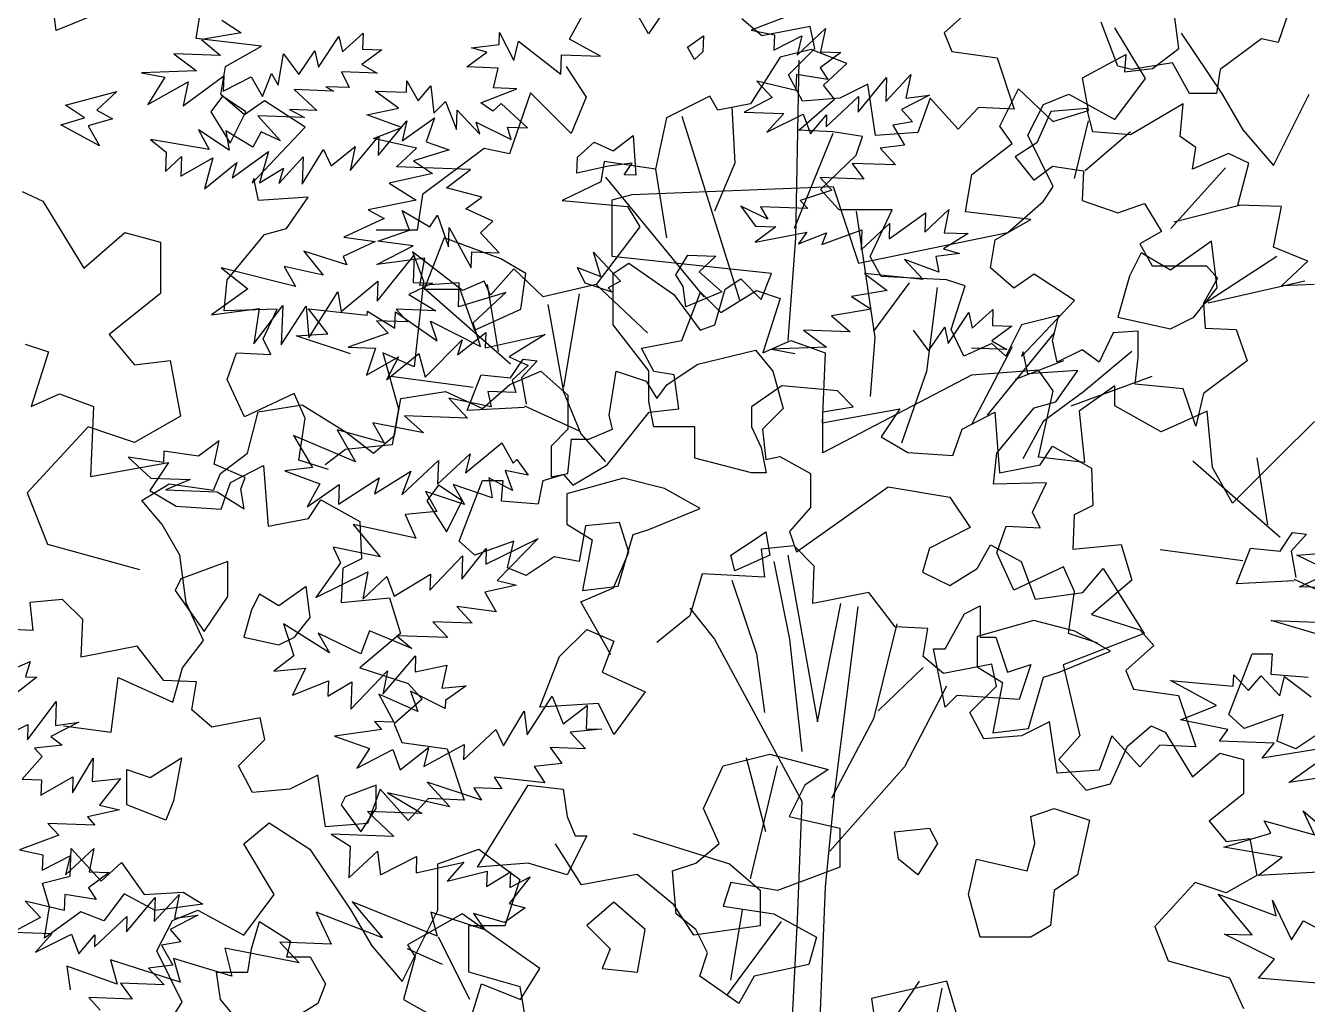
# Model space of a CAD drawing. Header units: inches. Extents: x 11.9 to 85.3, y 21.1 to 37.4.
# Drawn here: x 38.957 to 39.3467, y 22.197 to 22.4947 of the extents above; entities that cross this region are included whole.
import ezdxf

# ---------------------------------------------------------------- set-up
doc = ezdxf.new("R2010")
doc.units = ezdxf.units.IN
doc.header["$MEASUREMENT"] = 0
doc.layers.add('CAY', color=94, linetype='Continuous')
doc.layers.add('CAY-3', color=61, linetype='Continuous')

# ---------------------------------------------------------------- blocks, each defined once
blk = doc.blocks.new('A$C76451831')
at = {"layer": 'CAY'}
for p, q in [((4595.3, 1508.7), (4606.91, 1529.6)), ((4744.95, 1524.78), (4718.32, 1514.83)), ((4547.59, 1504.92), (4547.88, 1513.07)), ((4547.88, 1513.07), (4557.64, 1494.15)), ((4718.32, 1514.83), (4734.07, 1511.56)), ((4734.07, 1511.56), (4733.7, 1501.15)), ((4733.7, 1501.15), (4752.62, 1510.91)), ((4749.45, 1497.88), (4768.66, 1515.79)), ((4752.62, 1510.91), (4749.45, 1497.88)), ((4768.66, 1515.79), (4765.39, 1500.04)), ((4528.94, 1502.86), (4547.59, 1504.92)), ((4539.26, 1499.78), (4528.94, 1502.86)), ((4557.64, 1494.15), (4560.81, 1507.18)), ((4560.81, 1507.18), (4589.49, 1484.87)), ((4616.2, 1497.09), (4595.3, 1508.7)), ((4525.77, 1489.82), (4539.26, 1499.78)), ((4589.49, 1484.87), (4589.95, 1498.01)), ((4589.95, 1498.01), (4616.2, 1497.09)), ((4778.96, 1499.57), (4765.01, 1489.17)), ((4765.39, 1500.04), (4778.96, 1499.57)), ((4547.04, 1489.08), (4525.77, 1489.82)), ((4543.85, 1475.59), (4547.04, 1489.08)), ((4748.99, 1484.74), (4748.61, 1473.88)), ((4770.17, 1481.29), (4748.99, 1484.74)), ((4765.01, 1489.17), (4770.17, 1481.29)), ((4809.52, 1466.31), (4826.48, 1484.76)), ((4826.48, 1484.76), (4823.2, 1468.55)), ((4484.84, 1472.66), (4485.11, 1480.36)), ((4485.11, 1480.36), (4492.79, 1466.94)), ((4492.79, 1466.94), (4501.3, 1477.07)), ((4501.3, 1477.07), (4503.37, 1458.42)), ((4722.1, 1480.24), (4732.58, 1469)), ((4748.61, 1473.88), (4722.1, 1480.24)), ((4790.7, 1459.26), (4810.09, 1482.61)), ((4810.09, 1482.61), (4809.52, 1466.31)), ((4463.57, 1473.41), (4484.84, 1472.66)), ((4479.48, 1461.97), (4463.57, 1473.41)), ((4535.34, 1465.46), (4559.69, 1475.04)), ((4559.69, 1475.04), (4543.85, 1475.59)), ((4732.58, 1469), (4713.66, 1459.23)), ((4769.05, 1449.14), (4791.06, 1469.68)), ((4791.06, 1469.68), (4790.7, 1459.26)), ((4839.13, 1470.72), (4820.21, 1460.95)), ((4823.2, 1468.55), (4839.13, 1470.72)), ((4458.02, 1457.28), (4479.48, 1461.97)), ((4503.37, 1458.42), (4511.35, 1466.3)), ((4511.35, 1466.3), (4518.85, 1447.45)), ((4518.85, 1447.45), (4519.31, 1460.58)), ((4519.31, 1460.58), (4534.6, 1444.18)), ((4543.3, 1459.74), (4535.34, 1465.46)), ((4548.92, 1464.98), (4543.3, 1459.74)), ((4566.92, 1448.49), (4548.92, 1464.98)), ((4713.66, 1459.23), (4740.37, 1458.3)), ((4820.21, 1460.95), (4827.62, 1452.53)), ((4481.74, 1448.74), (4458.02, 1457.28)), ((4534.6, 1444.18), (4532.16, 1452.42)), ((4532.16, 1452.42), (4555.77, 1440.72)), ((4740.37, 1458.3), (4729.04, 1445.55)), ((4729.04, 1445.55), (4753.49, 1457.84)), ((4753.49, 1457.84), (4758.46, 1444.52)), ((4758.46, 1444.52), (4769.33, 1457.29)), ((4769.33, 1457.29), (4769.05, 1449.14)), ((4827.62, 1452.53), (4814.4, 1450.27)), ((4814.4, 1450.27), (4822.09, 1436.86)), ((4462.44, 1441.26), (4481.74, 1448.74)), ((4491.67, 1434.8), (4462.44, 1441.26)), ((4555.77, 1440.72), (4553.34, 1448.96)), ((4553.34, 1448.96), (4566.92, 1448.49)), ((4478.09, 1422.12), (4491.67, 1434.8)), ((4822.09, 1436.86), (4805.7, 1434.71)), ((4805.7, 1434.71), (4816.18, 1423.46)), ((4786.77, 1424.49), (4794.55, 1413.79)), ((4816.18, 1423.46), (4786.77, 1424.49)), ((4528.33, 1420.37), (4478.09, 1422.12)), ((4512.03, 1407.79), (4528.33, 1420.37)), ((4535.82, 1401.52), (4512.03, 1407.79)), ((4794.55, 1413.79), (4765.13, 1414.82)), ((4765.13, 1414.82), (4772.99, 1406.39)), ((4224.51, 1405.33), (4238.66, 1398.84)), ((4238.66, 1398.84), (4266.37, 1353.42)), ((4525.13, 1393.74), (4535.82, 1401.52)), ((4772.99, 1406.39), (4751.45, 1399.43)), ((4751.45, 1399.43), (4756.69, 1393.81)), ((4487.01, 1379.2), (4482.04, 1392.52)), ((4482.04, 1392.52), (4500.68, 1381.44)), ((4500.68, 1381.44), (4505.95, 1389.42)), ((4505.95, 1389.42), (4513.35, 1367.85)), ((4543.42, 1385.39), (4525.13, 1393.74)), ((4711.43, 1395.39), (4721.38, 1381.9)), ((4729.7, 1386.59), (4711.43, 1395.39)), ((4724.56, 1394.93), (4729.7, 1386.59)), ((4756.69, 1393.81), (4724.56, 1394.93)), ((4811.71, 1373.3), (4836.35, 1391.03)), ((4835.89, 1377.9), (4852.29, 1393.19)), ((4836.35, 1391.03), (4835.89, 1377.9)), ((4852.29, 1393.19), (4849.02, 1377.44)), ((4513.35, 1367.85), (4513.81, 1380.98)), ((4513.81, 1380.98), (4528.72, 1353.72)), ((4534.99, 1377.52), (4543.42, 1385.39)), ((4734.96, 1381.42), (4721, 1371.03)), ((4721.38, 1381.9), (4734.96, 1381.42)), ((4792.87, 1365.8), (4812.08, 1383.71)), ((4812.08, 1383.71), (4811.71, 1373.3)), ((4266.37, 1353.42), (4294.09, 1377.61)), ((4294.09, 1377.61), (4318.26, 1371.12)), ((4465.45, 1371.79), (4487.01, 1379.2)), ((4489.36, 1368.69), (4465.45, 1371.79)), ((4547.65, 1363.94), (4534.99, 1377.52)), ((4721, 1371.03), (4756.14, 1377.96)), ((4756.14, 1377.96), (4750.42, 1370)), ((4750.42, 1370), (4769.26, 1377.5)), ((4766.26, 1369.45), (4793.35, 1379.38)), ((4769.26, 1377.5), (4766.26, 1369.45)), ((4793.35, 1379.38), (4792.87, 1365.8)), ((4865.31, 1376.87), (4848.64, 1366.57)), ((4849.02, 1377.44), (4865.31, 1376.87)), ((4318.26, 1371.12), (4318.26, 1336.32)), ((4464.9, 1355.94), (4489.36, 1368.69)), ((4528.72, 1353.72), (4529.1, 1364.58)), ((4529.1, 1364.58), (4547.65, 1363.94)), ((4859.4, 1363.48), (4843.47, 1361.31)), ((4848.64, 1366.57), (4859.4, 1363.48)), ((4497.23, 1360.26), (4464.9, 1355.94)), ((4493.86, 1341.79), (4497.23, 1360.26)), ((4822.1, 1359.34), (4834.77, 1345.75)), ((4845.37, 1350.82), (4822.1, 1359.34)), ((4843.47, 1361.31), (4845.37, 1350.82)), ((4834.77, 1345.75), (4795.03, 1349.86)), ((4795.03, 1349.86), (4810.5, 1338.44)), ((4520.66, 1343.57), (4493.86, 1341.79)), ((4520.09, 1327.27), (4520.66, 1343.57)), ((4552.15, 1337.03), (4520.09, 1327.27)), ((4530.14, 1316.49), (4552.15, 1337.03)), ((4810.5, 1338.44), (4786.33, 1334.29)), ((4318.26, 1336.32), (4283.47, 1308.59)), ((4786.33, 1334.29), (4799.63, 1325.67)), ((4431.54, 1309.06), (4418.53, 1325.83)), ((4418.53, 1325.83), (4458.27, 1321.72)), ((4458.27, 1321.72), (4458.36, 1324.44)), ((4458.36, 1324.44), (4476.99, 1312.91)), ((4476.99, 1312.91), (4477.37, 1323.78)), ((4477.37, 1323.78), (4505.69, 1304.2)), ((4799.63, 1325.67), (4772.73, 1321.17)), ((4772.73, 1321.17), (4785.5, 1310.3)), ((4851.84, 1302.54), (4865.71, 1323.36)), ((4865.71, 1323.36), (4868.06, 1312.85)), ((4868.06, 1312.85), (4882.1, 1325.51)), ((4882.1, 1325.51), (4881.72, 1314.64)), ((4501.17, 1317.5), (4535.01, 1300.46)), ((4505.69, 1304.2), (4501.17, 1317.5)), ((4535.01, 1300.46), (4530.14, 1316.49)), ((4753.81, 1311.4), (4769.28, 1299.98)), ((4785.5, 1310.3), (4753.81, 1311.4)), ((4828.14, 1311.53), (4838.52, 1297.56)), ((4838.52, 1297.56), (4849.5, 1313.5)), ((4849.5, 1313.5), (4851.84, 1302.54)), ((4894.84, 1314.18), (4881.35, 1304.23)), ((4881.72, 1314.64), (4894.84, 1314.18)), ((4283.47, 1308.59), (4300.57, 1287.95)), ((4410.19, 1307.54), (4431.54, 1309.06)), ((4446.93, 1295.37), (4410.19, 1307.54)), ((4881.35, 1304.23), (4891.57, 1298.43)), ((4682.3, 1288.37), (4721.22, 1297.81)), ((4721.22, 1297.81), (4733.01, 1283.65)), ((4769.28, 1299.98), (4732.07, 1298.56)), ((4732.07, 1298.56), (4747.83, 1295.74)), ((4891.57, 1298.43), (4867.58, 1299.27)), ((4300.57, 1287.95), (4324.75, 1290.9)), ((4324.75, 1290.9), (4331.82, 1253.15)), ((4661.47, 1274.61), (4682.3, 1288.37)), ((4554.94, 1274.61), (4575.78, 1283.65)), ((4575.78, 1283.65), (4594.25, 1267.53)), ((4622.16, 1253.76), (4626.88, 1283.65)), ((4626.88, 1283.65), (4647.32, 1276.97)), ((4647.32, 1276.97), (4654.39, 1265.17)), ((4733.01, 1283.65), (4740.09, 1258.48)), ((4481.05, 1265.17), (4511.31, 1269.89)), ((4511.31, 1269.89), (4536.47, 1258.48)), ((4536.47, 1258.48), (4554.94, 1274.61)), ((4594.25, 1267.53), (4594.25, 1244.33)), ((4654.39, 1265.17), (4661.47, 1274.61)), ((4384.35, 1256.12), (4414.22, 1260.84)), ((4414.22, 1260.84), (4444.1, 1242.36)), ((4476.72, 1240), (4481.05, 1265.17)), ((4331.82, 1253.15), (4300.57, 1235.45)), ((4377.27, 1228.2), (4384.35, 1256.12)), ((4624.52, 1244.33), (4622.16, 1253.76)), ((4740.09, 1258.48), (4725.93, 1244.33)), ((4269.32, 1246.07), (4228.05, 1201.24)), ((4300.57, 1235.45), (4269.32, 1246.07)), ((4444.1, 1242.36), (4462.57, 1228.2)), ((4594.25, 1244.33), (4582.85, 1232.92)), ((4608.4, 1237.64), (4624.52, 1244.33)), ((4725.93, 1244.33), (4728.29, 1223.88)), ((4462.57, 1228.2), (4476.72, 1240)), ((4582.85, 1232.92), (4582.85, 1212.08)), ((4594.25, 1214.44), (4596.61, 1237.64)), ((4596.61, 1237.64), (4608.4, 1237.64)), ((4358.8, 1214.44), (4377.27, 1228.2)), ((4728.29, 1223.88), (4737.73, 1225.84)), ((4737.73, 1225.84), (4758.56, 1214.44)), ((4305.73, 1195.96), (4324.21, 1207.36)), ((4324.21, 1207.36), (4354.08, 1203.04)), ((4354.08, 1203.04), (4358.8, 1214.44)), ((4582.85, 1212.08), (4594.25, 1214.44)), ((4758.56, 1214.44), (4758.56, 1191.24)), ((4228.05, 1201.24), (4241.61, 1166.44)), ((4749.13, 1161.35), (4811.23, 1205.4)), ((4811.23, 1205.4), (4852.9, 1198.32)), ((4852.9, 1198.32), (4866.66, 1177.87)), ((4319.49, 1179.83), (4305.73, 1195.96)), ((4758.56, 1191.24), (4744.41, 1175.12)), ((4331.28, 1158.99), (4319.49, 1179.83)), ((4744.41, 1175.12), (4749.13, 1161.35)), ((4866.66, 1177.87), (4839.14, 1163.71)), ((4241.61, 1166.44), (4304.11, 1149.33)), ((4839.14, 1163.71), (4834.43, 1147.59)), ((4871.37, 1149.95), (4880.42, 1166.07)), ((4880.42, 1166.07), (4901.25, 1154.67)), ((4335.61, 1126.75), (4331.28, 1158.99)), ((4901.25, 1154.67), (4910.68, 1129.11)), ((4834.43, 1147.59), (4852.9, 1138.54)), ((4852.9, 1138.54), (4871.37, 1149.95)), ((4942.92, 1133.83), (4956.67, 1149.95)), ((4956.67, 1149.95), (4984.58, 1105.9)), ((4910.68, 1129.11), (4942.92, 1133.83)), ((4347.4, 1101.19), (4335.61, 1126.75)), ((4984.58, 1105.9), (4929.55, 1084.67)), ((4333.25, 1082.7), (4347.4, 1101.19)), ((5057.62, 1092.12), (5071.33, 1092.12)), ((5071.33, 1092.12), (5070.28, 1078.4)), ((4326.56, 1059.5), (4333.25, 1082.7)), ((4929.55, 1084.67), (4940.95, 1036.69)), ((5070.28, 1078.4), (5095.59, 1076.3)), ((4284.9, 1039.05), (4289.61, 1076.02)), ((4289.61, 1076.02), (4326.56, 1059.5)), ((4252.67, 1043.38), (4284.9, 1039.05)), ((4973.18, 1029.62), (4989.3, 1043.38)), ((4989.3, 1043.38), (4998.73, 1039.05)), ((4940.95, 1036.69), (4926.8, 1020.57)), ((4998.73, 1039.05), (5017.21, 1008.77)), ((4961.78, 1004.06), (4973.18, 1029.62)), ((5017.21, 1008.77), (5035.68, 1024.9)), ((5035.68, 1024.9), (5051.8, 1020.57)), ((4728.34, 971.46), (4715.14, 1021.63)), ((4717.78, 939.77), (4736.26, 1016.34)), ((4926.8, 1020.57), (4945.27, 999.73)), ((5051.8, 1020.57), (5051.8, 997.37)), ((4945.27, 999.73), (4961.78, 1004.06)), ((5051.8, 997.37), (5028.61, 978.89)), ((5028.61, 978.89), (5040.01, 965.12)), ((5040.01, 965.12), (5056.12, 967.09)), ((5056.12, 967.09), (5060.84, 941.92)), ((5060.84, 941.92), (5040.01, 930.13)), ((5019.17, 937.2), (4991.66, 907.32)), ((5040.01, 930.13), (5019.17, 937.2)), ((4704.59, 871.13), (4712.5, 918.65)), ((4701.95, 860.56), (4738.9, 910.73)), ((4991.66, 907.32), (5000.7, 884.12)), ((4527.76, 857.92), (4506.64, 900.17)), ((4509.28, 881.69), (4485.53, 892.25)), ((5000.7, 884.12), (5042.37, 872.71)), ((4780.97, 794.46), (4832.46, 870.35)), ((4850.93, 870.35), (4799.83, 858.56)), ((4859.98, 840.07), (4850.93, 870.35)), ((5042.37, 872.71), (5051.8, 851.87)), ((4826.17, 761.03), (4847.79, 865.63)), ((4799.83, 858.56), (4804.55, 826.31)), ((5547.71, 657.97), (5561, 649.34)), ((5561, 649.34), (5534.11, 644.84)), ((5534.11, 644.84), (5546.87, 633.97)), ((5613.22, 626.21), (5627.08, 647.03)), ((5627.08, 647.03), (5629.44, 636.52)), ((5629.44, 636.52), (5643.47, 649.18)), ((5643.47, 649.18), (5643.09, 638.31)), ((5515.19, 635.07), (5530.65, 623.65)), ((5546.87, 633.97), (5515.19, 635.07)), ((5586.05, 614.01), (5589.51, 635.2)), ((5589.51, 635.2), (5599.9, 621.24)), ((5599.9, 621.24), (5610.88, 637.17)), ((5610.88, 637.17), (5613.22, 626.21)), ((5656.22, 637.86), (5642.73, 627.9)), ((5643.09, 638.31), (5656.22, 637.86)), ((5642.73, 627.9), (5652.95, 622.1)), ((5530.65, 623.65), (5493.44, 622.23)), ((5493.44, 622.23), (5509.21, 619.42)), ((5509.21, 619.42), (5497.68, 600.78)), ((5521.67, 599.94), (5549.11, 620.29)), ((5549.11, 620.29), (5548.75, 609.88)), ((5548.75, 609.88), (5567.67, 619.64)), ((5567.67, 619.64), (5575.36, 606.23)), ((5575.36, 606.23), (5581.34, 621.88)), ((5581.34, 621.88), (5586.05, 614.01)), ((5628.96, 622.94), (5634.03, 612.34)), ((5652.95, 622.1), (5628.96, 622.94)), ((5497.68, 600.78), (5524.95, 616.15)), ((5524.95, 616.15), (5521.67, 599.94)), ((5596.82, 610.92), (5612.19, 596.78)), ((5623.52, 609.98), (5596.82, 610.92)), ((5618.19, 612.89), (5623.52, 609.98)), ((5634.03, 612.34), (5618.19, 612.89)), ((5603.87, 592.08), (5572.18, 593.19)), ((5572.18, 593.19), (5587.46, 576.34)), ((5612.19, 596.78), (5593.63, 597.43)), ((5593.63, 597.43), (5603.87, 592.08)), ((5669.92, 576.18), (5691.77, 591.73)), ((5691.77, 591.73), (5686.22, 575.61)), ((5552.79, 569.84), (5531.98, 583.71)), ((5531.98, 583.71), (5539.21, 570.31)), ((5568.73, 572), (5550.53, 583.07)), ((5550.53, 583.07), (5552.79, 569.84)), ((5574.52, 582.23), (5568.73, 572)), ((5587.46, 576.34), (5574.52, 582.23)), ((5653.72, 566.32), (5673.11, 589.67)), ((5673.11, 589.67), (5669.92, 576.18)), ((5499.57, 577.14), (5510.15, 568.61)), ((5539.21, 570.31), (5499.57, 577.14)), ((5634.78, 556.1), (5654.18, 579.45)), ((5654.18, 579.45), (5653.72, 566.32)), ((5686.22, 575.61), (5701.88, 570.07)), ((5510.15, 568.61), (5509.69, 555.48)), ((5509.69, 555.48), (5520.47, 565.53)), ((5520.47, 565.53), (5520.01, 552.4)), ((5520.01, 552.4), (5541.74, 564.79)), ((5541.74, 564.79), (5536.02, 543.68)), ((5554.86, 551.18), (5579.49, 568.91)), ((5579.49, 568.91), (5573.32, 547.82)), ((5586.44, 547.36), (5602.93, 565.37)), ((5602.29, 546.81), (5616.7, 570.33)), ((5602.93, 565.37), (5602.29, 546.81)), ((5616.7, 570.33), (5621.75, 559.27)), ((5621.75, 559.27), (5638.07, 572.3)), ((5638.07, 572.3), (5634.78, 556.1)), ((5701.88, 570.07), (5677.61, 562.76)), ((5536.02, 543.68), (5557.94, 561.5)), ((5557.94, 561.5), (5554.86, 551.18)), ((5573.32, 547.82), (5589.52, 557.68)), ((5589.52, 557.68), (5586.44, 547.36)), ((5677.61, 562.76), (5690.45, 554.15)), ((5690.45, 554.15), (5661.22, 547.47)), ((5661.22, 547.47), (5679.4, 535.95)), ((5683.65, 539.8), (5680.11, 515.62)), ((5679.4, 535.95), (5646.99, 529.38)), ((5657.66, 523.56), (5630.49, 510.91)), ((5646.99, 529.38), (5657.66, 523.56)), ((5680.11, 515.62), (5652.4, 515.62)), ((5651.68, 507.91), (5630.03, 497.78)), ((5630.49, 510.91), (5651.68, 507.91)), ((5632.55, 492.25), (5603.42, 501.43)), ((5603.42, 501.43), (5616.44, 485.11)), ((5630.03, 497.78), (5632.55, 492.25)), ((5652.99, 467.51), (5678.1, 498.82)), ((5678.1, 498.82), (5677.45, 480.26)), ((5597.6, 477.61), (5547.29, 490.25)), ((5547.29, 490.25), (5565.37, 476.01)), ((5589.92, 491.02), (5597.6, 477.61)), ((5616.44, 485.11), (5589.92, 491.02)), ((5628.73, 460.65), (5653.46, 481.1)), ((5653.46, 481.1), (5652.99, 467.51)), ((5690.58, 479.8), (5674.45, 472.2)), ((5677.45, 480.26), (5690.58, 479.8)), ((5565.37, 476.01), (5540.74, 458.29)), ((5606.81, 442.83), (5626.47, 473.88)), ((5626.47, 473.88), (5628.73, 460.65)), ((5674.45, 472.2), (5692.64, 461.14)), ((5540.74, 458.29), (5573.06, 462.6)), ((5569.51, 438.7), (5589, 464.76)), ((5573.06, 462.6), (5569.51, 438.7)), ((5589, 464.76), (5588.07, 438.05)), ((5588.07, 438.05), (5604.84, 464.21)), ((5604.84, 464.21), (5606.81, 442.83)), ((5665.94, 462.08), (5673.8, 453.64)), ((5692.64, 461.14), (5665.94, 462.08)), ((5652.53, 454.38), (5660.39, 445.95)), ((5673.8, 453.64), (5652.53, 454.38)), ((5660.39, 445.95), (5633.33, 436.47)), ((5707.46, 431.16), (5726.57, 446.36)), ((5726.57, 446.36), (5726.2, 435.94)), ((5726.2, 435.94), (5766.85, 444.95)), ((5766.85, 444.95), (5742.31, 429.94)), ((5633.33, 436.47), (5651.88, 435.82)), ((5651.88, 435.82), (5645.8, 417.45)), ((5685.63, 416.05), (5710.54, 441.48)), ((5710.54, 441.48), (5707.46, 431.16)), ((5645.8, 417.45), (5667.53, 429.83)), ((5659.29, 414.25), (5681.21, 432.08)), ((5667.53, 429.83), (5659.29, 414.25)), ((5681.21, 432.08), (5685.63, 416.05)), ((5742.31, 429.94), (5755.24, 424.05)), ((5755.24, 424.05), (5744.47, 414)), ((5744.47, 414), (5746.9, 405.75)), ((5701.45, 401.9), (5714.12, 388.31)), ((5730.24, 395.91), (5701.45, 401.9)), ((5746.9, 405.75), (5727.89, 406.42)), ((5727.89, 406.42), (5730.24, 395.91)), ((5650.11, 385.11), (5657.8, 371.69)), ((5684.32, 378.47), (5650.11, 385.11)), ((5714.12, 388.31), (5671.57, 389.8)), ((5671.57, 389.8), (5684.32, 378.47)), ((5596.34, 376.56), (5609.18, 354.8)), ((5638.32, 358.77), (5596.34, 376.56)), ((5625.93, 380.51), (5638.32, 358.77)), ((5657.8, 371.69), (5625.93, 380.51)), ((5712.82, 351.18), (5737.55, 371.63)), ((5737.55, 371.63), (5745.22, 357.76)), ((5669.71, 336.37), (5694.53, 359.53)), ((5693.98, 343.68), (5715.99, 364.22)), ((5694.53, 359.53), (5693.98, 343.68)), ((5715.99, 364.22), (5712.82, 351.18)), ((5745.22, 357.76), (5747.58, 360.4)), ((5747.58, 360.4), (5755.36, 349.7)), ((5609.18, 354.8), (5590.52, 352.74)), ((5590.52, 352.74), (5614.23, 343.75)), ((5626.89, 330.16), (5654.25, 347.79)), ((5651.15, 337.02), (5675.71, 352.48)), ((5654.25, 347.79), (5651.15, 337.02)), ((5675.71, 352.48), (5669.71, 336.37)), ((5744.58, 339.2), (5728.57, 347.91)), ((5728.57, 347.91), (5730.81, 334.24)), ((5755.36, 349.7), (5739.62, 352.97)), ((5739.62, 352.97), (5744.58, 339.2)), ((5614.23, 343.75), (5605.53, 328.18)), ((5605.53, 328.18), (5627.35, 343.29)), ((5627.35, 343.29), (5626.89, 330.16)), ((5730.81, 334.24), (5704.39, 343.32)), ((5704.39, 343.32), (5712.08, 329.9)), ((5712.08, 329.9), (5685.64, 338.53)), ((5685.64, 338.53), (5693.33, 325.12)), ((5693.33, 325.12), (5671.96, 323.14)), ((5671.96, 323.14), (5679.1, 307.03)), ((5636.83, 316.21), (5655.1, 294.27)), ((5679.1, 307.03), (5636.83, 316.21)), ((5726.53, 289.51), (5762.02, 306.85)), ((5762.02, 306.85), (5734.29, 278.35)), ((5623.15, 300.82), (5628.22, 290.22)), ((5655.1, 294.27), (5623.15, 300.82)), ((5710.31, 279.19), (5726.89, 299.92)), ((5726.89, 299.92), (5726.53, 289.51)), ((5628.22, 290.22), (5611.54, 266.77)), ((5688.75, 271.78), (5710.86, 295.04)), ((5710.86, 295.04), (5710.31, 279.19)), ((5611.54, 266.77), (5646.58, 284.14)), ((5646.58, 284.14), (5643.22, 265.67)), ((5643.22, 265.67), (5659.62, 280.96)), ((5659.62, 280.96), (5664.59, 267.64)), ((5664.59, 267.64), (5689.13, 282.65)), ((5689.13, 282.65), (5688.75, 271.78)), ((5734.29, 278.35), (5747.32, 275.18)), ((5747.32, 275.18), (5725.86, 270.49)), ((5725.86, 270.49), (5733.55, 257.07)), ((5733.55, 257.07), (5706.94, 260.72)), ((5706.94, 260.72), (5717.43, 249.48)), ((5620.65, 229.28), (5589.62, 248.95)), ((5589.62, 248.95), (5596.57, 227.4)), ((5647.91, 244.2), (5641.92, 228.54)), ((5676.5, 232.32), (5647.91, 244.2)), ((5717.43, 249.48), (5690.72, 250.41)), ((5690.72, 250.41), (5700.77, 239.63)), ((5641.92, 228.54), (5612.96, 242.7)), ((5612.96, 242.7), (5620.65, 229.28)), ((5700.77, 239.63), (5666.37, 240.83)), ((5666.37, 240.83), (5676.5, 232.32)), ((5596.57, 227.4), (5583.06, 216.99)), ((5656.83, 201.27), (5679.04, 227.24)), ((5679.04, 227.24), (5678.66, 216.38)), ((5583.06, 216.99), (5604.43, 218.97)), ((5604.43, 218.97), (5595.64, 200.69)), ((5678.66, 216.38), (5700.12, 221.07)), ((5700.12, 221.07), (5696.85, 205.31)), ((5595.64, 200.69), (5619.99, 210.27)), ((5619.99, 210.27), (5619.62, 199.85)), ((5619.62, 199.85), (5635.83, 209.71)), ((5635.18, 191.15), (5660.1, 217.02)), ((5635.83, 209.71), (5635.18, 191.15)), ((5660.1, 217.02), (5656.83, 201.27)), ((5654.12, 201.37), (5664.33, 182.42)), ((5680.44, 189.57), (5654.12, 201.37)), ((5699.09, 191.64), (5675.48, 203.34)), ((5675.48, 203.34), (5680.44, 189.57)), ((5696.85, 205.31), (5713.22, 207.01)), ((5713.22, 207.01), (5699.28, 197.07)), ((5754.66, 173.83), (5771.43, 199.99)), ((5771.43, 199.99), (5778.93, 181.14)), ((5699.28, 197.07), (5699.09, 191.64)), ((5778.93, 181.14), (5795.23, 193.72)), ((5795.23, 193.72), (5794.68, 177.87)), ((5651.21, 182.88), (5655.99, 177.27)), ((5664.33, 182.42), (5651.21, 182.88)), ((5738.54, 166.23), (5752.5, 189.77)), ((5752.5, 189.77), (5754.66, 173.83)), ((5655.99, 177.27), (5624.12, 172.95)), ((5711.47, 156.75), (5733.48, 177.29)), ((5733.48, 177.29), (5738.54, 166.23)), ((5805.09, 177.51), (5783.72, 175.53)), ((5783.72, 175.53), (5794.2, 164.29)), ((5794.68, 177.87), (5805.09, 177.51)), ((5624.12, 172.95), (5647.84, 164.41)), ((5668.64, 150.09), (5687.75, 165.29)), ((5684.58, 152.25), (5711.83, 167.16)), ((5687.75, 165.29), (5684.58, 152.25)), ((5711.83, 167.16), (5711.47, 156.75)), ((5794.2, 164.29), (5770.22, 165.13)), ((5770.22, 165.13), (5778, 154.43)), ((5647.84, 164.41), (5639.22, 151.11)), ((5639.22, 151.11), (5663.68, 163.86)), ((5663.68, 163.86), (5668.64, 150.09)), ((5778, 154.43), (5759.35, 152.36)), ((5759.35, 152.36), (5766.66, 141.22)), ((5723.66, 129.58), (5686.93, 141.74)), ((5686.93, 141.74), (5702.2, 124.89)), ((5766.66, 141.22), (5732.36, 145.14)), ((5732.36, 145.14), (5737.52, 137.25)), ((5702.2, 124.89), (5659.94, 134.52)), ((5659.94, 134.52), (5683.47, 120.56)), ((5737.52, 137.25), (5718.51, 137.92)), ((5718.51, 137.92), (5723.66, 129.58)), ((5646.36, 121.85), (5664.34, 104.9)), ((5683.47, 120.56), (5646.36, 121.85)), ((5621.8, 106.39), (5634.65, 98.23)), ((5664.34, 104.9), (5621.8, 106.39)), ((5634.65, 98.23), (5633.91, 76.95)), ((5633.91, 76.95), (5653.12, 94.87)), ((5653.12, 94.87), (5655.28, 78.93)), ((5655.28, 78.93), (5679.72, 91.22)), ((5679.72, 91.22), (5679.35, 80.35)), ((5679.35, 80.35), (5711.76, 87.38)), ((5711.76, 87.38), (5700.44, 74.63)), ((5700.44, 74.63), (5727.42, 81.39)), ((5727.42, 81.39), (5727.05, 70.98)), ((5727.05, 70.98), (5743.26, 80.84)), ((5743.26, 80.84), (5742.89, 70.43)), ((5756.74, 77.65), (5742.51, 59.56)), ((5742.89, 70.43), (5756.74, 77.65)), ((5656.51, 36.27), (5611.8, 53.7)), ((5611.8, 53.7), (5621.92, 32.04)), ((5693.7, 37.24), (5636.06, 60.56)), ((5636.06, 60.56), (5656.51, 36.27)), ((5726.02, 41.55), (5689.29, 53.71)), ((5689.29, 53.71), (5693.7, 37.24)), ((5739.34, 46.52), (5718.26, 52.7)), ((5718.26, 52.7), (5726.02, 41.55)), ((5753.28, 56.46), (5739.34, 46.52)), ((5742.51, 59.56), (5753.28, 56.46)), ((5600.17, 19.2), (5549.77, 29.12)), ((5549.77, 29.12), (5554.55, 10.36)), ((5621.92, 32.04), (5587.07, 33.25)), ((5587.07, 33.25), (5600.17, 19.2)), ((5472.46, 21.39), (5476.87, 4.92)), ((5519.51, 6.15), (5472.46, 21.39)), ((5515.09, 22.17), (5519.51, 6.15)), ((5554.55, 10.36), (5515.09, 22.17)), ((5476.87, 4.92), (5442.85, 16.98)), ((5442.85, 16.98), (5445.02, 1.04))]:
    blk.add_line(p, q, dxfattribs=at)
for points in [[(4953.21, 1099.5), (4933.17, 1105.83), (4937.39, 1134.3), (4930, 1151.18), (4896.25, 1135.36), (4884.65, 1160.67), (4890.98, 1178.6), (4914.18, 1177.55), (4908.91, 1188.09), (4918.4, 1208.13), (4882.54, 1207.08), (4884.65, 1228.17), (4909.96, 1258.76), (4924.73, 1262.97), (4939.5, 1284.07), (4905.75, 1281.96), (4902.58, 1296.72), (4901.53, 1293.56), (4937.39, 1331.53), (4909.96, 1349.46), (4896.25, 1339.97), (4880.43, 1353.68), (4883.6, 1372.66), (4907.85, 1386.37), (4863.56, 1391.65), (4867.78, 1416.96), (4895.2, 1438.05), (4886.76, 1449.65), (4899.42, 1474.97), (4922.62, 1452.82), (4946.88, 1460.2), (4942.66, 1482.35), (4972.19, 1498.17), (4971.14, 1486.57), (4990.12, 1488.68), (5008.05, 1502.39), (5004.89, 1526.65)], [(4680.01, 1494.86), (4675.32, 1503.18), (4686.01, 1510.97), (4685.63, 1500.1), (4680.01, 1494.86)], [(529.97, 749.26), (509.93, 755.59), (514.15, 784.06), (506.77, 800.94), (473.02, 785.12), (461.42, 810.43), (467.75, 828.36), (490.95, 827.3), (485.68, 837.85), (495.17, 857.89), (459.31, 856.84), (461.42, 877.93), (486.73, 908.52), (501.5, 912.73), (516.26, 933.83), (482.51, 931.72), (479.35, 946.48), (478.29, 943.32), (514.15, 981.29), (486.73, 999.22), (473.02, 989.73), (457.2, 1003.44), (460.36, 1022.42), (484.62, 1036.13), (440.32, 1041.41), (444.54, 1066.72)], [(5060.78, 1225.01), (5068.17, 1179.65)], [(5017.54, 1222.9), (5076.6, 1171.22)], [(1210.12, 400.35), (1159.97, 404.82), (1170.84, 417.59), (1137, 434.64), (1155.56, 433.99), (1132.5, 461.54), (1171.87, 447.02), (1169.52, 457.53), (1182.18, 430.79), (1190.33, 443.66), (1216.58, 429.59)], [(1212.81, 477.32), (1159.68, 474.19), (1175.98, 486.77), (1136.34, 493.59), (1168.38, 502.9), (1163.69, 511.23), (1197.8, 501.87), (1190.21, 518.01), (1216.17, 495.79)], [(1223.28, 543.6), (1180.46, 537.39), (1215.78, 562.45), (1162.46, 553.88), (1170.52, 564.03), (1133.41, 565.32), (1139.12, 573.28), (1107.18, 579.84), (1131.53, 589.42), (1100.4, 606.37), (1142.87, 602.62), (1143.13, 610.32), (1153.18, 599.54), (1161.69, 609.67), (1174.36, 596.08), (1177.53, 609.12), (1195.63, 595.34)], [(1210.6, 634.71), (1168.43, 647.06), (1200.12, 645.95)], [(1224.93, 668.66), (1187.81, 669.96), (1209.46, 680.08), (1185.84, 691.33), (1209.92, 693.21)], [(4213.44, 1079.74), (4230, 1086.86), (4226.92, 1076.54), (4234.61, 1076.28), (4221.11, 1065.87)], [(4204.07, 1032.01), (4228.51, 1044.3), (4228.15, 1033.89), (4247.64, 1059.95), (4247.07, 1043.65), (4263, 1045.82), (4244.08, 1036.05), (4251.59, 1030.35), (4232.94, 1028.28), (4238.18, 1022.66), (4224.5, 1007.27), (4237.63, 1006.81), (4237.26, 996.4), (4258.99, 1008.78), (4258.61, 997.92), (4272.58, 1021.46), (4272.02, 1005.61), (4291.13, 1007.66), (4276.9, 989.57), (4290.38, 986.38), (4268.92, 981.69), (4273.71, 976.08), (4242.03, 977.19), (4249.45, 969.22), (4222.82, 959.27), (4238.57, 956), (4238.21, 945.59), (4257.13, 955.36), (4253.95, 942.32), (4273.16, 960.24), (4269.89, 944.48), (4283.47, 944.01), (4269.51, 933.62), (4274.67, 925.73), (4253.49, 929.19), (4253.11, 918.32), (4226.6, 924.69), (4237.08, 913.44), (4218.16, 903.68), (4244.87, 902.74), (4233.55, 889.99), (4257.99, 902.29), (4262.97, 888.96), (4273.83, 901.73), (4273.55, 893.58), (4295.56, 914.12), (4295.2, 903.71), (4314.59, 927.06), (4314.03, 910.76), (4330.98, 929.2), (4327.7, 913), (4343.63, 915.16), (4324.71, 905.4), (4332.12, 896.98), (4318.9, 894.72), (4326.59, 881.3), (4310.2, 879.16), (4320.69, 867.91), (4291.27, 868.94), (4299.05, 858.24), (4269.63, 859.27), (4277.49, 850.83)], [(5086.1, 1141.69), (5047.07, 1139.58), (5056.57, 1163.83), (5076.6, 1161.72), (5085.04, 1174.38), (5094.53, 1173.33), (5083.99, 1161.72), (5087.15, 1143.8)], [(4995.39, 1162.78), (5051.29, 1155.4)], [(5086.1, 1142.74), (5123.01, 1125.87)], [(5144.1, 973.99), (5144.1, 975.05), (5124.07, 1009.85), (5146.21, 1019.34), (5156.76, 1043.6), (5150.43, 1063.64), (5127.23, 1061.53), (5123.01, 1037.27), (5106.14, 1040.44), (5087.15, 1027.78), (5074.5, 1033.05), (5078.71, 1050.98), (5052.35, 1041.49), (5041.8, 1050.98), (5057.62, 1092.12)], [(1197.59, 874.77), (1175.44, 873.71), (1193.37, 890.59), (1170.17, 900.08), (1175.44, 927.5), (1145.91, 928.55), (1153.29, 957.03), (1139.58, 963.36), (1115.32, 952.81), (1117.43, 967.58), (1106.89, 974.96), (1109, 997.11), (1073.14, 976.02), (1047.82, 978.12), (1043.61, 993.94), (1019.35, 991.84), (1009.86, 970.74), (995.09, 961.25), (1007.75, 945.43), (1020.4, 954.92), (1041.5, 951.76), (1040.44, 931.72), (1064.7, 923.28), (1082.63, 929.61), (1094.23, 910.62), (1079.47, 902.19), (1087.9, 887.42), (1124.82, 887.42), (1132.2, 878.98), (1122.71, 862.11), (1123.76, 845.23), (1144.86, 844.18), (1152.24, 823.09), (1122.71, 800.94), (1117.43, 778.79), (1109, 804.1), (1076.3, 807.27), (1078.41, 825.19), (1078.41, 843.12), (1061.54, 842.07), (1052.04, 822.03), (1040.44, 830.47), (1023.57, 822.03), (1020.4, 836.8), (1024.62, 853.67), (999.31, 847.34), (988.76, 826.25), (979.27, 834.69), (960.29, 826.25), (951.85, 844.18), (961.34, 873.71), (948.68, 877.93), (904.39, 880.04), (897, 893.75), (911.77, 925.39), (875.91, 925.39), (863.25, 939.1), (887.51, 962.3), (891.73, 974.96), (871.69, 978.12), (848.49, 979.18), (872.75, 1000.27), (865.36, 1009.77), (881.18, 1024.53), (856.93, 1034.02), (835.83, 1028.75), (815.79, 997.11), (793.65, 992.89), (788.37, 1002.38), (758.84, 987.62), (751.46, 952.81), (716.65, 958.09), (714.54, 944.37), (688.18, 931.72), (732.47, 927.5), (740.91, 913.79), (711.38, 874.77), (675.52, 866.33), (655.48, 885.31), (639.66, 867.38), (635.44, 876.87), (620.68, 870.55), (586.93, 896.91), (594.31, 876.87), (587.98, 818.87), (566.89, 828.36), (577.43, 790.39), (573.22, 766.13), (541.57, 762.97), (527.86, 752.42)], [(848.49, 1026.64), (846.38, 906.41), (841.11, 836.8)], [(803.14, 995), (805.25, 957.03), (791.54, 924.34)], [(769.39, 988.67), (808.41, 864.22)], [(1044.66, 985.51), (1035.17, 946.48)], [(871.69, 977.07), (845.32, 912.73)], [(1073.14, 978.12), (1042.55, 951.76)], [(717.71, 947.54), (784.15, 866.33)], [(751.46, 952.81), (758.84, 906.41)], [(1137.47, 953.87), (1100.56, 912.73)], [(887.51, 924.34), (900.17, 838.91), (897, 798.83)], [(1148.02, 928.55), (1102.67, 916.95)], [(1172.28, 893.75), (1123.76, 862.11)], [(1191.26, 876.87), (1125.87, 862.11)], [(594.31, 872.66), (653.37, 820.98)], [(634.39, 741.87), (648.1, 741.87), (647.04, 728.16), (672.36, 726.05), (675.52, 741.87), (689.23, 746.09), (695.56, 738.71), (718.76, 752.42), (747.24, 788.28), (767.28, 790.39), (764.11, 813.59), (750.4, 815.7), (741.97, 831.52), (769.39, 836.8), (782.04, 869.49), (795.75, 855.78), (820.01, 870.55), (835.83, 865.27), (824.23, 828.36), (843.22, 836.8), (866.42, 828.36), (864.31, 780.9), (917.04, 790.39), (904.39, 771.41), (922.32, 760.86), (952.9, 758.75), (959.23, 776.68), (981.38, 788.28), (984.54, 747.15), (1011.97, 752.42), (1020.4, 765.08), (1046.77, 750.31), (1047.82, 725), (1035.17, 718.67), (1034.11, 695.47), (1066.81, 698.63), (1074.19, 674.37), (1046.77, 651.17), (1079.47, 640.62), (1088.96, 630.08), (1069.97, 613.2), (1075.25, 600.55), (1105.83, 596.33), (1117.43, 561.52), (1093.18, 562.58), (1079.47, 547.81), (1060.48, 568.91), (1052.04, 545.7), (1023.57, 543.59), (1018.29, 578.4), (999.31, 568.91), (974, 566.8), (964.5, 584.73), (982.43, 602.66), (979.27, 617.42), (946.57, 611.09), (932.86, 622.69), (936.03, 641.68), (913.88, 642.73), (895.95, 665.94), (857.98, 658.55), (859.04, 683.87), (845.32, 697.58), (823.18, 695.47), (825.29, 676.48), (783.1, 678.59), (774.66, 650.12), (752.51, 632.19)], [(637.55, 874.77), (644.93, 829.41)], [(699.78, 868.44), (689.23, 805.16)], [(711.38, 874.77), (746.18, 842.07)], [(923.37, 875.82), (899.11, 843.12)], [(942.36, 872.66), (934.97, 815.7), (918.1, 767.19)], [(678.68, 861.05), (689.23, 801.99), (700.83, 773.52), (717.71, 754.53)], [(1021.46, 842.07), (976.11, 786.17)], [(992.98, 832.58), (965.56, 779.84)], [(1074.19, 829.41), (1041.5, 801.99), (1014.07, 781.95), (1000.36, 756.64)], [(662.86, 791.44), (623.84, 789.34), (633.33, 813.59), (653.37, 811.48), (661.81, 824.14), (671.3, 823.09), (660.75, 811.48), (663.92, 793.55)], [(1027.79, 823.09), (995.09, 810.43)], [(572.16, 812.54), (628.06, 805.16)], [(1033.06, 792.5), (1087.9, 812.54)], [(662.86, 792.5), (699.78, 775.62)], [(720.87, 623.75), (720.87, 624.8), (700.83, 659.61), (722.98, 669.1), (733.53, 693.36), (727.2, 713.4), (704, 711.29), (699.78, 687.03), (682.9, 690.19), (663.92, 677.54), (651.26, 682.81), (655.48, 700.74), (629.11, 691.25), (618.57, 700.74), (634.39, 741.87)], [(831.61, 687.03), (842.16, 634.3), (850.6, 558.36)], [(841.11, 691.25), (861.15, 578.4), (876.97, 658.55)], [(803.14, 674.37), (820.01, 624.8), (825.29, 584.73)], [(774.66, 655.39), (791.54, 634.3), (850.6, 524.61), (847.43, 444.45), (842.16, 343.2), (836.89, 219.8), (831.61, 177.62), (821.07, 141.76)], [(888.57, 656.44), (872.75, 530.94), (866.42, 466.6), (861.15, 337.93), (856.93, 208.2), (854.82, 166.02), (859.04, 143.87)], [(914.93, 644.84), (899.11, 580.51), (870.64, 526.72)], [(932.86, 615.31), (902.28, 585.78)], [(948.68, 602.66), (920.21, 547.81), (869.58, 490.86)]]:
    blk.add_lwpolyline(points, dxfattribs=at)
for points in [[(4641.21, 1525.68), (4649.64, 1533.55), (4647.2, 1541.34), (4652.44, 1535.72), (4665.85, 1543.41), (4657.51, 1525.11), (4648.9, 1512.27)], [(4376.02, 1459.35), (4360.18, 1469.91), (4352.26, 1459.35), (4365.46, 1438.22)], [(4640.12, 1416.47), (4632.42, 1416.74), (4637.69, 1424.71), (4621.75, 1422.55), (4600.29, 1417.86), (4600.67, 1428.72), (4611.89, 1438.76), (4624.83, 1432.87), (4638.34, 1443.28)], [(4624.21, 1337.24), (4605.84, 1343.32), (4600.78, 1353.92), (4616.43, 1347.93), (4611.56, 1364.42), (4629.91, 1344.74), (4621.59, 1340.05)], [(4672.37, 1340.99), (4667.21, 1348.88), (4675.38, 1362.19), (4694.39, 1361.53), (4683.15, 1351.04), (4698.53, 1337.36), (4674.16, 1327.33)], [(4522.48, 1195.89), (4506.64, 1206.45), (4498.72, 1195.89), (4511.92, 1174.77)], [(4720.42, 1169.48), (4728.34, 1174.77), (4730.98, 1158.92), (4707.23, 1148.36), (4704.59, 1158.92)], [(4419.55, 1116.68), (4416.91, 1137.8), (4398.43, 1124.6), (4385.24, 1132.52), (4379.96, 1121.96), (4374.68, 1103.48), (4398.43, 1098.2), (4408.99, 1103.48)], [(4862.94, 1119.32), (4873.5, 1124.6), (4873.5, 1103.48), (4884.06, 1103.48), (4891.97, 1079.71), (4907.81, 1084.99), (4899.89, 1061.23), (4857.66, 1063.87), (4849.75, 1055.95), (4841.83, 1095.55), (4849.75, 1095.55)], [(4588.46, 1090.27), (4606.93, 1108.76), (4625.41, 1100.84), (4617.49, 1079.71), (4646.52, 1066.51), (4625.41, 1037.47), (4614.85, 1058.59), (4575.26, 1055.95)], [(4295.5, 989.94), (4295.5, 1013.7), (4311.34, 1008.42), (4332.45, 1021.63), (4327.17, 992.58), (4321.89, 979.38)], [(4709.87, 855.28), (4683.47, 873.77), (4688.75, 889.61), (4680.83, 905.45), (4667.64, 916.01), (4665, 945.06), (4680.83, 950.34), (4696.67, 963.54), (4686.11, 987.3), (4699.31, 1016.34), (4730.98, 1024.27), (4770.57, 1013.7), (4754.73, 1003.14), (4744.18, 982.02), (4778.49, 974.1), (4778.49, 947.7), (4757.37, 939.77), (4736.26, 931.85), (4704.59, 937.13), (4699.31, 921.29), (4733.62, 916.01), (4762.65, 900.17), (4757.37, 881.69), (4720.42, 873.77)], [(4443.3, 995.22), (4440.66, 989.94), (4453.86, 971.46), (4464.41, 987.3), (4464.41, 1003.14)], [(4554.15, 982.02), (4567.35, 1003.14), (4591.1, 1000.5), (4593.74, 982.02), (4599.02, 968.82), (4606.93, 968.82), (4593.74, 942.42), (4567.35, 950.34), (4533.04, 947.7)], [(4865.58, 929.21), (4870.86, 952.98), (4905.17, 945.06), (4910.45, 963.54), (4907.81, 982.02), (4923.65, 987.3), (4947.4, 979.38), (4939.48, 942.42), (4923.65, 931.85), (4921.01, 908.09), (4907.81, 900.17), (4873.5, 900.17)], [(4818.08, 952.98), (4815.44, 971.46), (4839.19, 974.1), (4844.47, 963.54), (4831.27, 942.42)], [(4641.24, 876.41), (4646.52, 905.45), (4625.41, 923.93), (4606.93, 908.09), (4622.77, 892.25), (4617.49, 879.05)], [(4562.07, 857.92), (4575.26, 879.05), (4522.48, 916.01), (4485.53, 894.89), (4490.81, 886.97), (4482.89, 857.92), (4525.12, 834.16), (4535.67, 868.49)], [(4403.71, 886.97), (4419.55, 886.97), (4430.1, 868.49), (4424.83, 855.28), (4403.71, 842.08), (4372.04, 842.08), (4358.84, 857.92), (4356.21, 876.41), (4377.32, 876.41), (4379.96, 892.25), (4385.24, 910.73), (4406.35, 897.53)], [(5433.75, 664.66), (5428.59, 672.55), (5436.76, 685.87), (5455.77, 685.2), (5444.52, 674.72), (5459.91, 661.03), (5435.54, 651)], [(5441.93, 600.46), (5476.69, 609.67), (5463.11, 597), (5473.78, 591.19), (5457.3, 586.32), (5464.99, 572.91), (5438.74, 586.97), (5454.77, 591.85)], [(5560.63, 340.18), (5563.63, 348.23), (5542.64, 357.13), (5545.91, 372.88), (5531.95, 362.49), (5508.51, 366.03), (5508.25, 358.33), (5484.35, 361.88), (5499.72, 347.75), (5526.42, 346.81), (5509.86, 339.69), (5544.71, 338.47), (5562.89, 326.95)], [(5431.12, 57.29), (5426.24, 73.32), (5444.99, 78.11), (5445.64, 96.67), (5466.17, 74.65), (5479.75, 87.32), (5495.3, 65.47), (5521.65, 67.27), (5534.95, 59.1), (5502.63, 54.79), (5481.72, 65.95), (5467.95, 47.84), (5452.3, 53.83), (5427.66, 36.1)]]:
    blk.add_lwpolyline(points, close=True, dxfattribs=at)
at = {"layer": 'CAY-3'}
for p, q in [((6173.4, 618.5), (6152.76, 652.71)), ((6197.57, 649.17), (6225.29, 607.88)), ((5780.93, 626.51), (5794.49, 605.87)), ((6152.76, 590.78), (6173.4, 618.5)), ((5756.87, 608.7), (5742.61, 567.53)), ((5766.78, 598.79), (5756.87, 608.7)), ((6104.41, 600.8), (6121.51, 607.88)), ((6121.51, 607.88), (6152.76, 590.78)), ((6225.29, 607.88), (6239.44, 583.7)), ((6260.07, 559.51), (6284.25, 607.88)), ((5794.49, 605.87), (5784.47, 581.1)), ((6093.8, 580.16), (6104.41, 600.8)), ((5784.47, 581.1), (5766.78, 598.79)), ((6239.44, 583.7), (6260.07, 559.51)), ((6110.9, 545.36), (6093.8, 580.16)), ((5725.51, 571.07), (5683.65, 539.8)), ((5742.61, 567.53), (5725.51, 571.07)), ((5812.18, 536.27), (5825.74, 539.8)), ((5825.74, 539.8), (5961.93, 545.34)), ((5961.93, 545.34), (5979.03, 493.44)), ((6104.41, 535.33), (6110.9, 545.36)), ((5812.18, 497.92), (5812.18, 536.27)), ((6080.24, 514.09), (6104.41, 535.33)), ((5979.03, 493.44), (6080.24, 514.09)), ((472.66, 495.71), (489.75, 509.86)), ((489.75, 509.86), (517.47, 492.17)), ((493.29, 461.49), (472.66, 495.71)), ((701.43, 467.98), (683.74, 495.71)), ((736.22, 502.79), (801.66, 482.14)), ((5920.07, 486.36), (5812.18, 497.92)), ((517.47, 492.17), (545.18, 450.88)), ((604.14, 482.14), (631.85, 492.17)), ((631.85, 492.17), (659.57, 471.52)), ((5812.76, 486.36), (5823.37, 493.44)), ((5812.76, 451.56), (5812.76, 486.36)), ((5823.37, 493.44), (5854.03, 472.2)), ((5912.99, 468.66), (5920.07, 486.36)), ((604.14, 450.88), (604.14, 482.14)), ((801.66, 482.14), (822.3, 464.44)), ((5888.82, 475.74), (5899.43, 482.82)), ((5899.43, 482.82), (5912.99, 468.66)), ((659.57, 471.52), (649.54, 440.26)), ((739.16, 475.06), (701.43, 467.98)), ((763.93, 454.42), (739.16, 475.06)), ((5854.03, 472.2), (5871.72, 448.02)), ((5881.74, 451.56), (5888.82, 475.74)), ((472.66, 433.77), (493.29, 461.49)), ((822.3, 464.44), (822.3, 440.26)), ((777.49, 433.77), (763.93, 454.42)), ((5836.93, 420.29), (5812.76, 451.56)), ((5871.72, 448.02), (5881.74, 451.56)), ((413.69, 423.15), (424.31, 443.8)), ((424.31, 443.8), (441.41, 450.88)), ((441.41, 450.88), (472.66, 433.77)), ((545.18, 450.88), (559.33, 426.69)), ((579.97, 402.51), (604.14, 450.88)), ((624.78, 440.26), (624.78, 409)), ((649.54, 440.26), (624.78, 440.26)), ((822.3, 440.26), (777.49, 433.77)), ((559.33, 426.69), (579.97, 402.51)), ((430.79, 388.35), (413.69, 423.15)), ((5836.93, 399.65), (5836.93, 420.29)), ((6055.48, 417.36), (5954.86, 364.85)), ((6100.88, 420.9), (6055.48, 417.36)), ((6110.9, 406.74), (6100.88, 420.9)), ((624.78, 409), (659.57, 398.97)), ((5927.14, 410.26), (5906.51, 396.11)), ((5964.88, 406.73), (5927.14, 410.26)), ((6152.76, 410.28), (6128.59, 393.17)), ((6152.76, 396.71), (6152.76, 410.28)), ((5840.47, 382.54), (5836.93, 399.65)), ((5975.49, 396.11), (5964.88, 406.73)), ((6100.88, 361.91), (6110.9, 406.74)), ((659.57, 398.97), (666.64, 357.09)), ((5906.51, 396.11), (5906.51, 382.54)), ((5954.86, 392.57), (5975.49, 396.11)), ((5954.86, 364.85), (5954.86, 392.57)), ((6128.59, 393.17), (6132.13, 358.37)), ((6184.01, 379.02), (6152.76, 396.71)), ((6215.26, 393.17), (6184.01, 379.02)), ((6218.8, 354.83), (6215.26, 393.17)), ((424.31, 378.32), (430.79, 388.35)), ((5868.18, 382.54), (5840.47, 382.54)), ((5868.18, 361.31), (5868.18, 382.54)), ((5906.51, 382.54), (5912.99, 368.38)), ((6287.79, 386.09), (6263.61, 361.91)), ((5912.99, 368.38), (5916.53, 351.28)), ((5906.51, 351.28), (5868.18, 361.31)), ((6132.13, 358.37), (6100.88, 361.91)), ((6263.61, 361.91), (6232.36, 330.65)), ((5916.53, 351.28), (5906.51, 351.28)), ((6232.36, 330.65), (6218.8, 354.83))]:
    blk.add_line(p, q, dxfattribs=at)
for points in [[(6272.79, 670.4), (6263.28, 642.95), (6251.88, 645.31), (6223.97, 624.47), (6221.61, 608.35), (6203.14, 608.35), (6191.74, 629.19), (6163.83, 624.47), (6154.79, 626.83), (6143.39, 656.72)], [(6056.03, 666.31), (6037.05, 649.43), (6042.32, 636.78), (6072.91, 632.56), (6084.51, 597.75), (6060.25, 598.81), (6046.54, 584.04), (6027.55, 605.14), (6019.12, 581.93), (5990.64, 579.82), (5985.37, 614.63), (5966.38, 605.14), (5941.07, 603.03), (5931.58, 620.96), (5949.51, 638.89), (5946.34, 653.65), (5913.65, 647.32), (5899.94, 658.93)], [(324.51, 834.31), (340.33, 829.04), (328.73, 792.13), (347.72, 800.56), (370.92, 792.13), (368.81, 744.67), (421.54, 754.16), (408.89, 735.17), (426.82, 724.63), (457.4, 722.52), (463.73, 740.45), (485.88, 752.05), (489.04, 710.92), (516.47, 716.19), (524.9, 728.85), (551.27, 714.08), (552.33, 688.77), (539.67, 682.44), (538.61, 659.24), (571.31, 662.4), (578.69, 638.14), (551.27, 614.94), (583.97, 604.39), (593.46, 593.85), (574.47, 576.97), (579.75, 564.31), (610.33, 560.1), (621.94, 525.29), (597.68, 526.35), (583.97, 511.58), (564.98, 532.67), (556.54, 509.47), (528.07, 507.36), (522.79, 542.17), (503.81, 532.67), (478.5, 530.56), (469.01, 548.49), (486.94, 566.42), (483.77, 581.19), (451.08, 574.86), (437.36, 586.46), (440.53, 605.45), (418.38, 606.5), (400.45, 629.7), (362.48, 622.32), (363.54, 647.63), (349.83, 661.35), (327.68, 659.24), (329.79, 640.25), (287.6, 642.36)]]:
    blk.add_lwpolyline(points, dxfattribs=at)
for points in [[(430.06, 675.26), (426.1, 667.34), (445.9, 639.61), (461.73, 663.38), (461.73, 687.14)], [(5736.7, 496.38), (5698.37, 510.54), (5684.81, 475.74), (5708.98, 475.74), (5719.01, 448.02), (5750.26, 462.17), (5753.8, 486.36)], [(6222.02, 476.63), (6218.06, 508.31), (6190.35, 488.51), (6170.56, 500.39), (6162.64, 484.55), (6154.72, 456.83), (6190.35, 448.91), (6206.19, 456.83)], [(5847.55, 340.66), (5819.83, 347.74), (5781.51, 337.12), (5781.51, 316.48), (5798.61, 305.86), (5792.12, 271.65), (5816.3, 274.6), (5826.32, 309.4), (5836.93, 312.94), (5871.72, 327.09)], [(6125.51, 244.04), (6097.8, 251.12), (6059.47, 240.5), (6059.47, 219.86), (6076.57, 209.24), (6070.08, 175.03), (6094.26, 177.98), (6104.28, 212.78), (6114.89, 216.32), (6149.68, 230.48)]]:
    blk.add_lwpolyline(points, close=True, dxfattribs=at)

msp = doc.modelspace()

# ---------------------------------------------------------------- block references
at = {"layer": 'CAY', "xscale": 0.0004489089019145984, "yscale": 0.0004489089019145984, "zscale": 0.0004489089019145984}
for p in [(36.52619, 22.20094), (38.81115, 22.02325), (37.05949, 21.8133)]:
    msp.add_blockref('A$C76451831', p, dxfattribs=at)

doc.saveas('drawing.dxf')
